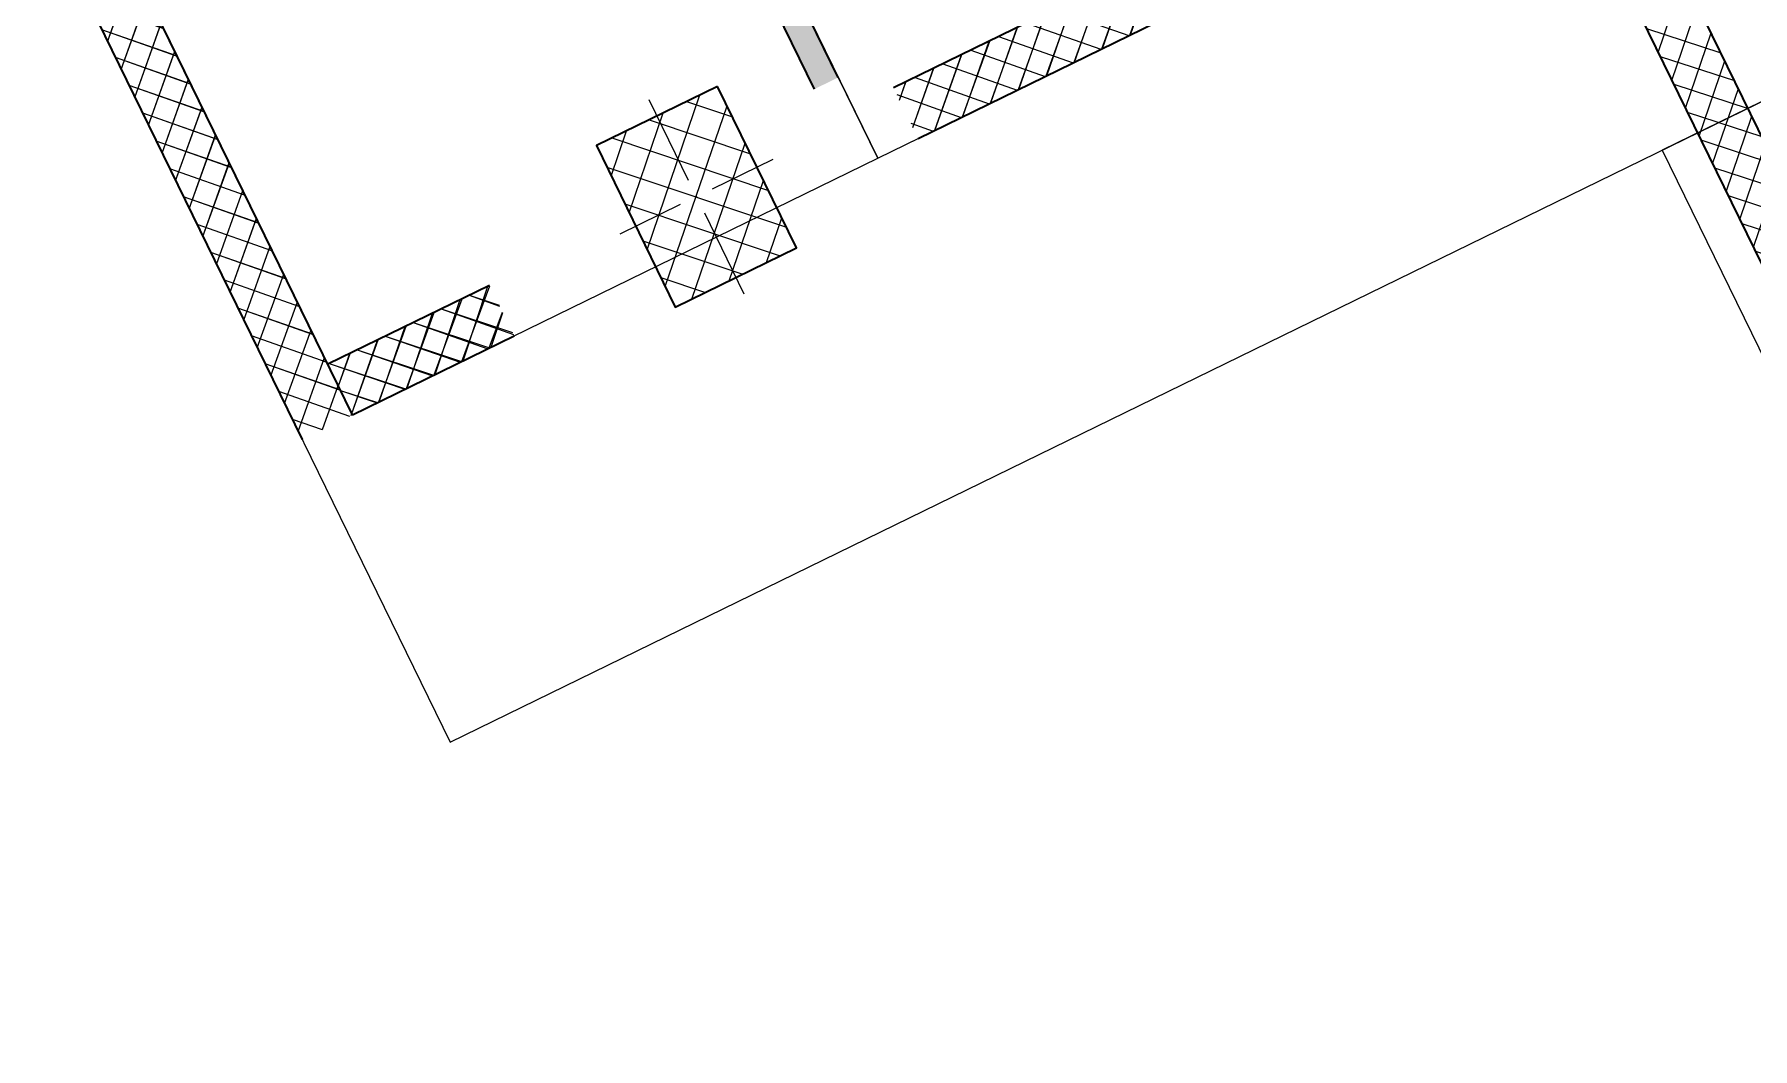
# Model space of a CAD drawing. Header units: metres. Extents: x 7511783 to 7512372, y 4692307 to 4692611.
# Drawn here: x 7512185.31 to 7512192.95, y 4692453.26 to 4692457.78 of the extents above; entities that cross this region are included whole.
import ezdxf

# ---------------------------------------------------------------- set-up
doc = ezdxf.new("R2010")
doc.units = ezdxf.units.M
doc.layers.get('0').update_dxf_attribs({"lineweight": 0})
for name, color, linetype, lineweight in [('A - Muret', 7, 'Continuous', 0), ('A - Muret_Pen_No__101', 252, 'Continuous', 0), ('A - Muret_Pen_No__102', 254, 'Continuous', 0), ('A - Muret_Pen_No__7', 7, 'Continuous', 0), ('A - Shtyllat', 7, 'Continuous', 0), ('A1 - Bodrumi -1_Pen_No__42', 8, 'Continuous', 0), ('ARCHICAD Doors_Pen_No__42', 8, 'Continuous', 0), ('garazhat-netw-amiri - b1', 20, 'Continuous', 0), ('garazhat-netw-amiri - b2', 20, 'Continuous', 0), ('Structural - Bearing', 7, 'Continuous', 0), ('Structural - Bearing_Pen_No__20', 1, 'Continuous', 0), ('Structural - Bearing_Pen_No__21', 7, 'Continuous', 0)]:
    doc.layers.add(name, color=color, linetype=linetype, lineweight=lineweight)
pattern_1 = [(44.99999999999998, (0, 0), (-68.94290863686237, 68.94290863686243), []), (135.0000000000001, (0, 0), (68.94290863686219, 68.94290863686261), [])]

# ---------------------------------------------------------------- blocks, each defined once
blk = doc.blocks.new('Wall_1', base_point=(-1850.000000000002, -8550.830745419275))
at = {"layer": 'A - Muret_Pen_No__101', "linetype": 'Continuous', "lineweight": 13}
h = blk.add_hatch(dxfattribs=at)
h.set_pattern_fill('CONCRETE_BLOCK', color=252, style=0, pattern_type=2)
h.set_pattern_definition(pattern_1)
h.paths.add_polyline_path([(-1850.000000000002, -8550.830745419275), (-1850.000000000003, -19000.83600967443), (-1600.000000000003, -19000.83600967443), (-1600.000000000002, -8800.830745419275)])
at = {"layer": 'A - Muret_Pen_No__7', "color": 7, "linetype": 'Continuous', "lineweight": 35, "flags": 128}
for points in [[(-1850.000000000002, -8550.830745419275), (-1850.000000000003, -19000.83600967443)], [(-1600.000000000003, -19000.83600967443), (-1600.000000000002, -8800.830745419275)]]:
    blk.add_lwpolyline(points, dxfattribs=at)
blk = doc.blocks.new('Wall_17', base_point=(-1850.000000000002, -8550.830745419275))
at = {"layer": 'A - Muret_Pen_No__101', "linetype": 'Continuous', "lineweight": 13}
h = blk.add_hatch(dxfattribs=at)
h.set_pattern_fill('CONCRETE_BLOCK', color=252, style=0, pattern_type=2)
h.set_pattern_definition(pattern_1)
h.paths.add_polyline_path([(-1850.000000000002, -8550.830745419275), (-1850.000000000003, -19000.83600967443), (-1600.000000000003, -19000.83600967443), (-1600.000000000002, -8550.830745419275)])
at = {"layer": 'A - Muret_Pen_No__7', "color": 7, "linetype": 'Continuous', "lineweight": 35, "flags": 128}
for points in [[(-1850.000000000002, -8550.830745419275), (-1850.000000000003, -19000.83600967443)], [(-1600.000000000003, -19000.83600967443), (-1600.000000000002, -8550.830745419275)]]:
    blk.add_lwpolyline(points, dxfattribs=at)
blk = doc.blocks.new('Door 22')
at = {"layer": 'ARCHICAD Doors_Pen_No__42', "color": 8, "linetype": 'Continuous', "lineweight": 25}
for p, q in [((-260.3921784050518, 393.9747868736185), (-237.4491209510099, 426.7408686451782)), ((349.0569425459581, -32.76608177155968), (-260.3921784050518, 393.9747868736185)), ((-237.4491209510099, 426.7408686451782), (371.9999999999999, 0)), ((-387, 23.99999999999998), (-437, 23.99999999999998)), ((-437, 23.99999999999998), (-437, 4.99999999999999)), ((-437, 4.99999999999999), (-387, 4.99999999999999)), ((-400, 4.99999999999999), (-437, 4.99999999999999)), ((-400, 4.99999999999999), (-437, 4.99999999999999)), ((-375, 4.99999999999999), (-400, 4.99999999999999)), ((-400, 4.99999999999999), (-400, 0)), ((-400, 0), (-400, 4.99999999999999)), ((-400, 0), (-400, 4.99999999999999)), ((-400, 0), (-375, 0)), ((-372.0000000000001, 0), (-400, 0)), ((-400, 0), (-400, -115)), ((-400, -115), (-400, 0)), ((-400, -115), (-400, 0)), ((-387, 4.99999999999999), (-387, 23.99999999999998)), ((-375, 0), (-375, 4.99999999999999)), ((-372.0000000000001, -40), (-372.0000000000001, 0)), ((371.9999999999999, 0), (349.0569425459581, -32.76608177155968)), ((400, 0), (372.0000000000001, 0)), ((372.0000000000001, 0), (372.0000000000001, -40)), ((400, 4.99999999999999), (375, 4.99999999999999)), ((375, 4.99999999999999), (375, 0)), ((375, 0), (400, 0)), ((437, 23.99999999999998), (387, 23.99999999999998)), ((387, 23.99999999999998), (387, 4.99999999999999)), ((387, 4.99999999999999), (437, 4.99999999999999)), ((400, 0), (400, 4.99999999999999)), ((400, 0), (400, 4.99999999999999)), ((400, 0), (400, 4.99999999999999)), ((400, 4.99999999999999), (437, 4.99999999999999)), ((400, 4.99999999999999), (437, 4.99999999999999)), ((400, -115), (400, 0)), ((400, -115), (400, 0)), ((400, -115), (400, 0)), ((437, 4.99999999999999), (437, 23.99999999999998)), ((-360, -40), (-372.0000000000001, -40)), ((-360, -115), (-360, -40)), ((372.0000000000001, -40), (360, -40)), ((360, -40), (360, -115)), ((-387, -115), (-437, -115)), ((-437, -115), (-437, -134)), ((-400, -115), (-437, -115)), ((-400, -115), (-437, -115)), ((-437, -134), (-387, -134)), ((-400, -115), (-360, -115)), ((-387, -134), (-387, -115)), ((360, -115), (400, -115)), ((437, -115), (387, -115)), ((387, -115), (387, -134)), ((387, -134), (437, -134)), ((400, -115), (437, -115)), ((400, -115), (437, -115)), ((437, -134), (437, -115))]:
    blk.add_line(p, q, dxfattribs=at)
blk.add_arc((371.9999999999999, 0), 744, 145, 180, dxfattribs=at)
blk = doc.blocks.new('Wall_23', base_point=(999.9999999999973, -19000.83664299364))
at = {"layer": 'A - Muret_Pen_No__102', "linetype": 'Continuous', "lineweight": 0}
for points in [[(879.9999964032554, -11900.83965125988), (879.9999964032554, -12045.66582456024), (999.9999923857844, -12045.66582456024), (999.9999923857844, -11900.83965125988)], [(879.9999964032554, -18600.83751339242), (999.9999923857844, -18600.83751339242), (999.9999923857844, -12845.66586433567), (879.9999964032554, -12845.66586433567)]]:
    blk.add_hatch(color=254, dxfattribs=at).paths.add_polyline_path(points)
at = {"layer": 'A - Muret_Pen_No__7', "color": 7, "linetype": 'Continuous', "lineweight": 35}
for p, q in [((879.9999999999975, -12045.66582180403), (879.9999999999975, -12008.66582180403)), ((884.9999999999976, -12045.66582180403), (879.9999999999975, -12045.66582180403)), ((999.9999999999976, -12045.66582180403), (884.9999999999976, -12045.66582180403)), ((999.9999999999976, -12045.66582180403), (999.9999999999976, -12008.66582180403)), ((879.9999999999975, -12845.66582180403), (879.9999999999975, -12882.66582180402)), ((884.9999999999976, -12845.66582180403), (879.9999999999975, -12845.66582180403)), ((999.9999999999976, -12845.66582180403), (884.9999999999976, -12845.66582180403)), ((999.9999999999976, -12845.66582180403), (999.9999999999976, -12882.66582180402))]:
    blk.add_line(p, q, dxfattribs=at)
at = {"layer": 'A - Muret_Pen_No__7', "color": 7, "linetype": 'Continuous', "lineweight": 35, "flags": 128}
for points in [[(879.9999999999986, -11900.83965125988), (879.9999999999986, -12045.66583411893)], [(999.9999999999985, -12045.66583473693), (999.9999999999985, -11900.83965125988)], [(879.9999999999984, -12845.66577665314), (879.9999999999972, -18600.83751339242)], [(999.9999999999976, -16800.83534970143), (999.9999999999984, -12845.66578068488)], [(999.9999999999973, -18600.83751339242), (999.9999999999976, -16920.83534970144)]]:
    blk.add_lwpolyline(points, dxfattribs=at)
at = {"layer": 'ARCHICAD Doors_Pen_No__42', "color": 8, "linetype": 'Continuous', "lineweight": 25, "zscale": 1000, "rotation": 89.99999999999999}
blk.add_blockref('Door 22', (884.9999999999985, -12445.66582180403), dxfattribs=at)
blk = doc.blocks.new('Wall_28', base_point=(4359.999999999999, -19000.83746143693))
at = {"layer": 'A - Muret_Pen_No__101', "linetype": 'Continuous', "lineweight": 13}
h = blk.add_hatch(dxfattribs=at)
h.set_pattern_fill('CONCRETE_BLOCK', color=252, style=0, pattern_type=2)
h.set_pattern_definition(pattern_1)
h.paths.add_polyline_path([(-1599.999911188997, -18750.83599606481), (-1600.000000000003, -19000.83604809108), (-799.9999578513524, -19000.83649214612), (-799.9999578513524, -18750.83617368683)])
h = blk.add_hatch(dxfattribs=at)
h.set_pattern_fill('CONCRETE_BLOCK', color=252, style=0, pattern_type=2)
h.set_pattern_definition(pattern_1)
h.paths.add_polyline_path([(1200.000014303765, -18750.83672414215), (1200.000014303765, -19000.83753080614), (4050.000007605421, -19000.83861859194), (4050.000007605421, -18750.83737681363)])
at = {"layer": 'A - Muret_Pen_No__7', "color": 7, "linetype": 'Continuous', "lineweight": 35, "flags": 128}
for points in [[(-799.9999939402578, -18750.83620454187), (-1599.999939103925, -18750.83600967443)], [(4050.000016493704, -18750.83738592579), (1199.999957779945, -18750.83669171049)], [(-1600.000000000003, -19000.83600967443), (-799.9999660252012, -19000.83620454189)], [(1199.999985695215, -19000.8366917105), (4050.000008941135, -19000.83738592579)]]:
    blk.add_lwpolyline(points, dxfattribs=at)
blk = doc.blocks.new('Wall_31', base_point=(4324.943754994801, -19050.13676935824))
at = {"layer": 'A - Muret_Pen_No__101', "linetype": 'Continuous', "lineweight": 13}
h = blk.add_hatch(dxfattribs=at)
h.set_pattern_fill('CONCRETE_BLOCK', color=252, style=0, pattern_type=2)
h.set_pattern_definition(pattern_1)
h.paths.add_polyline_path([(4324.932768723051, -19850.13671995248), (4324.883329782709, -23450.38605278412), (4324.924441474478, -23450.38605278412), (4324.94096483385, -22850.38602427357), (4574.891592413645, -22850.39290900665), (4574.943785247216, -19050.14365409666), (4574.921688532501, -19850.14360468555)])
h = blk.add_hatch(dxfattribs=at)
h.set_pattern_fill('CONCRETE_BLOCK', color=252, style=0, pattern_type=2)
h.set_pattern_definition(pattern_1)
h.paths.add_polyline_path([(4574.943783042632, -19050.14017894298), (4324.943784342988, -19050.13676935824), (4574.943783042632, -19050.14365409666)])
at = {"layer": 'A - Muret_Pen_No__7', "color": 7, "linetype": 'Continuous', "lineweight": 35, "flags": 128}
for points in [[(4574.943754971228, -19050.14020241443), (4324.943754994801, -19050.13676935824)], [(4574.891569046111, -22850.39296290044), (4574.943754971228, -19050.14020241443)], [(4324.932769214782, -19850.13678361601), (4324.883329782709, -23450.38604232808)]]:
    blk.add_lwpolyline(points, dxfattribs=at)
blk = doc.blocks.new('Wall_34', base_point=(4049.999999999994, -19000.83861859194))
at = {"layer": 'A - Muret_Pen_No__101', "linetype": 'Continuous', "lineweight": 13}
h = blk.add_hatch(dxfattribs=at)
h.set_pattern_fill('CONCRETE_BLOCK', color=252, style=0, pattern_type=2)
h.set_pattern_definition(pattern_1)
h.paths.add_polyline_path([(-1600.000000000003, -18750.83608199072), (-1600.000000000003, -19000.83609284267), (-799.9999821121047, -19000.83752410059), (-799.9999821121047, -18750.83641875729)])
h = blk.add_hatch(dxfattribs=at)
h.set_pattern_fill('CONCRETE_BLOCK', color=252, style=0, pattern_type=2)
h.set_pattern_definition(pattern_1)
h.paths.add_polyline_path([(4050.000110547347, -18750.83860774), (1200.00002051182, -18750.83734486536), (1200.00002051182, -19000.83752410059), (4050.000026355704, -19000.83861859194)])
at = {"layer": 'A - Muret_Pen_No__7', "color": 7, "linetype": 'Continuous', "lineweight": 35, "flags": 128}
for points in [[(-799.999982112113, -18750.83647397329), (-1600.000000000003, -18750.83612022176)], [(4050.000110547347, -18750.83861859197), (1200.000020511829, -18750.83735835211)], [(-1600.000000000003, -19000.83612022178), (-799.9999977638377, -19000.8364739733)], [(1199.99996572737, -19000.83735835211), (4049.999999999994, -19000.83861859194)]]:
    blk.add_lwpolyline(points, dxfattribs=at)
blk = doc.blocks.new('Column_13', base_point=(-68019.82202355302, 187356.8082144758))
at = {"layer": 'Structural - Bearing', "linetype": 'Continuous', "lineweight": 0}
h = blk.add_hatch(dxfattribs=at)
h.set_pattern_fill('CONCRETE_BLOCK', color=18, style=0, pattern_type=2)
h.set_pattern_definition([(44.99999999999998, (0, 0), (-91.92387818248316, 91.92387818248324), []), (135.0000000000001, (0, 0), (91.9238781824829, 91.92387818248349), [])])
h.paths.add_polyline_path([(-67719.82202355302, 187756.8082144758), (-68319.82202355302, 187756.8082144758), (-68319.82202355302, 186956.8082144757), (-67719.82202355302, 186956.8082144757)])
at = {"layer": 'Structural - Bearing_Pen_No__20', "color": 1, "linetype": 'Continuous', "lineweight": 0}
for p, q in [((-68019.82202355302, 187436.8082144758), (-68019.82202355302, 187836.8082144757)), ((-68099.82202355302, 187356.8082144758), (-68399.82202355302, 187356.8082144758)), ((-67939.82202355302, 187356.8082144758), (-67639.82202355302, 187356.8082144758)), ((-68019.82202355302, 187276.8082144757), (-68019.82202355302, 186876.8082144758))]:
    blk.add_line(p, q, dxfattribs=at)
blk.add_point((-68019.82202355302, 187356.8082144758), dxfattribs=at)
at = {"layer": 'Structural - Bearing_Pen_No__21', "color": 7, "linetype": 'Continuous', "lineweight": 35, "flags": 128}
blk.add_lwpolyline([(-67719.82202355302, 187756.8082144758), (-68319.82202355302, 187756.8082144758), (-68319.82202355302, 186956.8082144757), (-67719.82202355302, 186956.8082144757)], close=True, dxfattribs=at)

msp = doc.modelspace()

# ---------------------------------------------------------------- linework, layer by layer
for points in [[(7512189.058371184, 4692457.226753633), (7512192.256825581, 4692458.789920124), (7512188.919730193, 4692465.618077887), (7512185.721275796, 4692464.054911395), (7512189.058371184, 4692457.226753633)], [(7512183.455580632, 4692462.769522188), (7512186.722421345, 4692456.085115184), (7512189.058371184, 4692457.226753633), (7512185.791530471, 4692463.911160636), (7512183.455580632, 4692462.769522188)]]:
    msp.add_lwpolyline(points, close=True)
at = {"layer": 'A1 - Bodrumi -1_Pen_No__42', "color": 8, "linetype": 'Continuous', "lineweight": 25, "flags": 128}
for points in [[(7512210.294849152, 4692473.898102365), (7512203.775499336, 4692487.237591917), (7512178.259739549, 4692474.767387325), (7512182.672976019, 4692465.737296376), (7512181.90930011, 4692465.364068422), (7512187.156448367, 4692454.627678854), (7512203.250397638, 4692462.493204053)], [(7512203.250470389, 4692462.492965365), (7512192.54712261, 4692457.262147562), (7512194.500791018, 4692453.264533192), (7512205.816864847, 4692458.794795467)]]:
    msp.add_lwpolyline(points, dxfattribs=at)
at = {"layer": 'garazhat-netw-amiri - b1', "flags": 128}
msp.add_lwpolyline([(7512205.816864848, 4692458.794795467), (7512196.005638858, 4692453.999965229, -0.4142135621626155), (7512193.999347386, 4692454.689018583), (7512192.045641727, 4692458.686709172), (7512202.80749853, 4692463.946303919)], format="xyb", dxfattribs=at)
at = {"layer": 'garazhat-netw-amiri - b2', "color": 20, "linetype": 'Continuous', "lineweight": 0}
for p, q in [((7512189.058371184, 4692457.226753633), (7512185.721275796, 4692464.054911395)), ((7512189.058371184, 4692457.226753633), (7512185.791530471, 4692463.911160636)), ((7512183.455580632, 4692462.769522188), (7512186.722421345, 4692456.085115184)), ((7512189.058371184, 4692457.226753633), (7512192.045641728, 4692458.686709172)), ((7512193.999347386, 4692454.689018583), (7512192.045641728, 4692458.686709172)), ((7512193.999347386, 4692454.689018583), (7512192.045641728, 4692458.686709172)), ((7512186.722421345, 4692456.085115184), (7512189.058371184, 4692457.226753633))]:
    msp.add_line(p, q, dxfattribs=at)

# ---------------------------------------------------------------- block references
at = {"layer": 'A - Muret', "color": 7, "lineweight": 35, "xscale": 0.001, "yscale": 0.001, "zscale": 0.001, "rotation": 26.04594307934832}
for name, p in [('Wall_1', (7512181.90930011, 4692465.364068421)), ('Wall_17', (7512181.90930011, 4692465.364068421)), ('Wall_23', (7512189.05837148, 4692457.226753029)), ('Wall_28', (7512192.077137785, 4692458.702100442)), ('Wall_34', (7512191.798621197, 4692458.565980973)), ('Wall_31', (7512192.067288691, 4692458.642414955))]:
    msp.add_blockref(name, p, dxfattribs=at)
at = {"layer": 'A - Shtyllat', "color": 7, "lineweight": 35, "xscale": 0.001, "yscale": 0.001, "zscale": 0.001, "rotation": 26.04594307934832}
msp.add_blockref('Column_13', (7512188.251799742, 4692457.055167287), dxfattribs=at)

doc.saveas('drawing.dxf')
